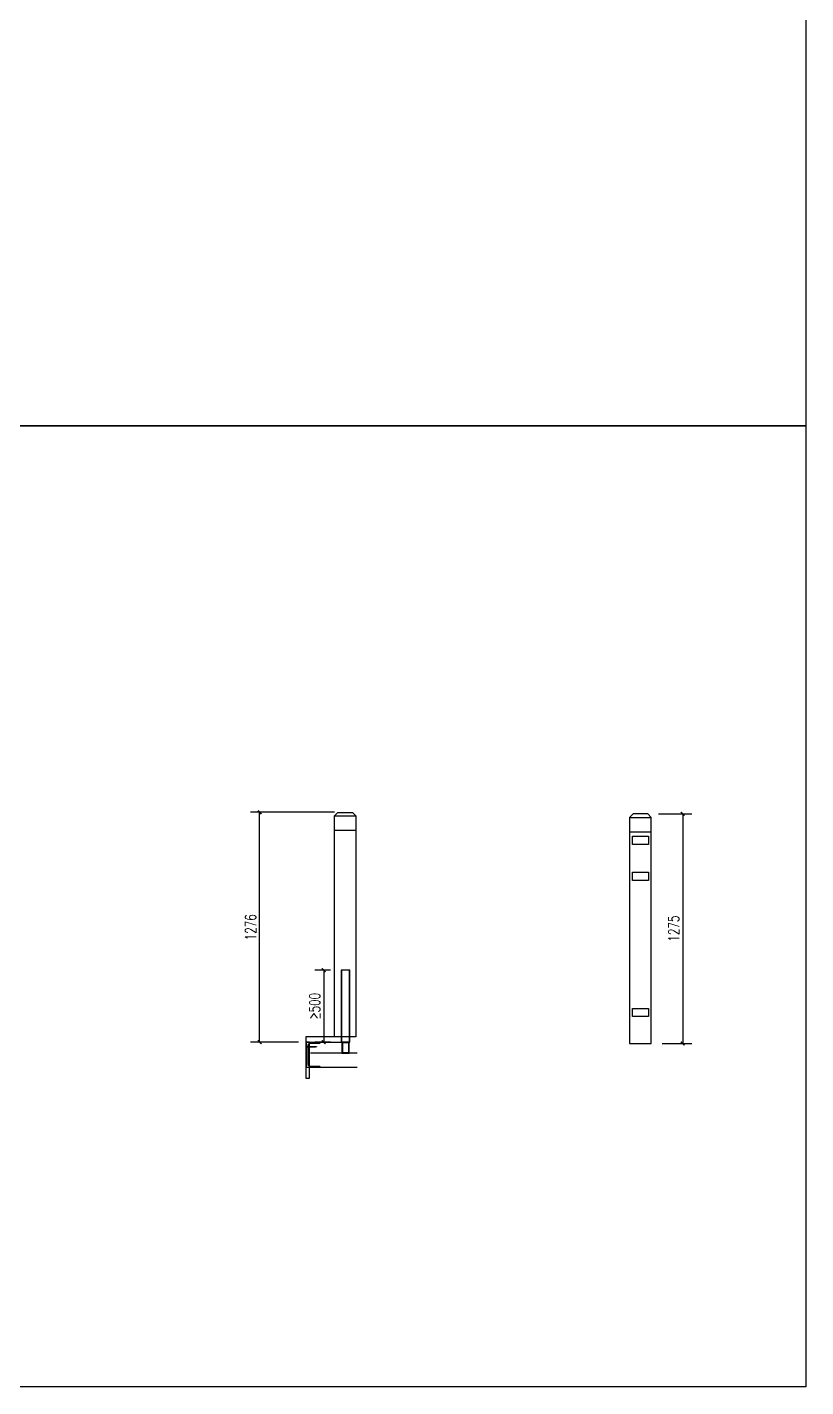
# Model space of a CAD drawing. Extents: x 36536 to 256213, y 18389 to 106449.
# Drawn here: x 251894 to 256213, y 84980 to 92526 of the extents above; entities that cross this region are included whole.
import ezdxf

# ---------------------------------------------------------------- set-up
doc = ezdxf.new("R2010")
doc.units = 0
doc.header["$LTSCALE"] = 1000
doc.header["$MEASUREMENT"] = 0
for name, color, linetype in [('PUB_DIM', 3, 'Continuous'), ('W-STEEL_FRAME钢架', 3, 'Continuous'), ('W-WOOD_FLOOR木地板', 30, 'Continuous'), ('木板', 42, 'Continuous'), ('栏杆', 6, 'Continuous'), ('钢龙骨', 26, 'Continuous'), ('龙骨', 10, 'Continuous')]:
    doc.layers.add(name, color=color, linetype=linetype)
doc.styles.add('_TCH_DIM_T3', font='SIMPLEX.shx', dxfattribs={"width": 0.705882, "bigfont": 'hztxt.shx'})
doc.dimstyles.new('_T&20', dxfattribs={"dimtxt": 59.5, "dimasz": 20, "dimexe": 50, "dimexo": 60, "dimgap": 20, "dimtad": 1, "dimdec": 0, "dimzin": 0, "dimdsep": 46, "dimtxsty": '_TCH_DIM_T3', "dimblk": 'ARCHTICK', "dimcen": 0.09, "dimclrt": 7, "dimazin": 2, "dimtfac": 1, "dimtdec": 0, "dimtix": 1, "dimtmove": 2, "dimatfit": 3, "dimfxl": 1, "dimtolj": 1, "dimtzin": 0, "dimarcsym": 0})

# ---------------------------------------------------------------- blocks, each defined once
blk = doc.blocks.new('_ArchTick')
at = {"color": 0, "linetype": 'ByBlock', "const_width": 0.4}
blk.add_lwpolyline([(-0.5, -0.5), (0.5, 0.5)], dxfattribs=at)
blk = doc.blocks.new('*D665')
at = {"layer": 'Defpoints', "color": 0, "transparency": 16777216}
for p in [(255335.7, 88160.6), (255355.7, 86885.6), (255530.1, 86885.6)]:
    blk.add_point(p, dxfattribs=at)
at = {"layer": 'PUB_DIM', "color": 0, "lineweight": -2, "transparency": 16777216}
for p, q in [((255395.7, 88160.6), (255580.1, 88160.6)), ((255530.1, 88160.6), (255530.1, 86885.6)), ((255415.7, 86885.6), (255580.1, 86885.6))]:
    blk.add_line(p, q, dxfattribs=at)
at = {"layer": 'PUB_DIM', "color": 0, "lineweight": -2, "transparency": 16777216, "xscale": 20, "yscale": 20, "zscale": 20}
for p, rotation in [((255530.1, 88160.6), 90), ((255530.1, 86885.6), 270)]:
    blk.add_blockref('_ArchTick', p, dxfattribs=dict(at, rotation=rotation))
at = {"layer": 'PUB_DIM', "color": 7, "transparency": 16777216, "insert": (255480.3, 87523.1), "char_height": 59.5, "attachment_point": 5, "rotation": 90, "style": '_TCH_DIM_T3'}
blk.add_mtext('\\A1;1275', dxfattribs=at)
blk = doc.blocks.new('*D666')
at = {"layer": 'Defpoints', "color": 0, "transparency": 16777216}
for p in [(253635.6, 87292.6), (253538.6, 86892.6), (253635.6, 86892.6)]:
    blk.add_point(p, dxfattribs=at)
at = {"layer": 'PUB_DIM', "color": 0, "lineweight": -2, "transparency": 16777216}
for p, q in [((253575.6, 87292.6), (253488.6, 87292.6)), ((253538.6, 87292.6), (253538.6, 86892.6)), ((253575.6, 86892.6), (253488.6, 86892.6))]:
    blk.add_line(p, q, dxfattribs=at)
at = {"layer": 'PUB_DIM', "color": 0, "lineweight": -2, "transparency": 16777216, "xscale": 20, "yscale": 20, "zscale": 20}
for p, rotation in [((253538.6, 87292.6), 90), ((253538.6, 86892.6), 270)]:
    blk.add_blockref('_ArchTick', p, dxfattribs=dict(at, rotation=rotation))
at = {"layer": 'PUB_DIM', "color": 7, "transparency": 16777216, "insert": (253488.9, 87092.6), "char_height": 59.5, "attachment_point": 5, "rotation": 90, "style": '_TCH_DIM_T3'}
blk.add_mtext('\\A1;≥500', dxfattribs=at)
blk = doc.blocks.new('*D667')
at = {"layer": 'Defpoints', "color": 0, "transparency": 16777216}
for p in [(253183.3, 88168.5), (253657.6, 88168.5), (253459.6, 86892.6)]:
    blk.add_point(p, dxfattribs=at)
at = {"layer": 'PUB_DIM', "color": 0, "lineweight": -2, "transparency": 16777216}
for p, q in [((253597.6, 88168.5), (253133.3, 88168.5)), ((253183.3, 86892.6), (253183.3, 88168.5)), ((253399.6, 86892.6), (253133.3, 86892.6))]:
    blk.add_line(p, q, dxfattribs=at)
at = {"layer": 'PUB_DIM', "color": 0, "lineweight": -2, "transparency": 16777216, "xscale": 20, "yscale": 20, "zscale": 20}
for p, rotation in [((253183.3, 88168.5), 90), ((253183.3, 86892.6), 270)]:
    blk.add_blockref('_ArchTick', p, dxfattribs=dict(at, rotation=rotation))
at = {"layer": 'PUB_DIM', "color": 7, "transparency": 16777216, "insert": (253133.6, 87530.5), "char_height": 59.5, "attachment_point": 5, "rotation": 90, "style": '_TCH_DIM_T3'}
blk.add_mtext('\\A1;1276', dxfattribs=at)
blk = doc.blocks.new('*U649')
at = {"color": 5}
for p, q in [((2.5, -13.4), (-2.5, -14.2)), ((2.5, -13.4), (-2.5, -14.2)), ((2.5, -15.4), (-2.5, -16.2)), ((2.5, -15.4), (-2.5, -16.2)), ((2.5, -17.4), (-2.5, -18.2)), ((2.5, -17.4), (-2.5, -18.2)), ((2.5, -19.4), (-2.5, -20.2)), ((2.5, -19.4), (-2.5, -20.2)), ((2.5, -19.4), (-2.5, -20.2)), ((2.5, -19.4), (-2.5, -20.2)), ((2.5, -21.4), (-2.5, -22.2)), ((2.5, -21.4), (-2.5, -22.2)), ((2.5, -21.4), (-2.5, -22.2)), ((2.5, -21.4), (-2.5, -22.2)), ((2.5, -23.4), (-2.5, -24.2)), ((2.5, -23.4), (-2.5, -24.2)), ((2.5, -25.4), (-2.5, -26.2)), ((2.5, -25.4), (-2.5, -26.2)), ((2.5, -27.4), (-2.5, -28.2)), ((2.5, -27.4), (-2.5, -28.2)), ((2.5, -29.4), (-2.5, -30.2)), ((2.5, -29.4), (-2.5, -30.2)), ((2.5, -29.4), (-2.5, -30.2)), ((2.5, -29.4), (-2.5, -30.2)), ((2.5, -31.4), (-2.5, -32.2)), ((2.5, -31.4), (-2.5, -32.2)), ((2.5, -31.4), (-2.5, -32.2)), ((2.5, -31.4), (-2.5, -32.2)), ((2.5, -33.4), (-2.5, -34.2)), ((2.5, -33.4), (-2.5, -34.2)), ((2.5, -35.4), (-2.5, -36.2)), ((2.5, -35.4), (-2.5, -36.2)), ((2.5, -37.4), (-2.5, -38.2)), ((2.5, -37.4), (-2.5, -38.2)), ((2.5, -39.4), (-2.5, -40.2)), ((2.5, -39.4), (-2.5, -40.2)), ((2.5, -39.4), (-2.5, -40.2)), ((2.5, -39.4), (-2.5, -40.2)), ((2.5, -41.4), (-2.5, -42.2)), ((2.5, -41.4), (-2.5, -42.2)), ((2.5, -41.4), (-2.5, -42.2)), ((2.5, -41.4), (-2.5, -42.2)), ((2.5, -43.4), (-2.5, -44.2)), ((2.5, -43.4), (-2.5, -44.2)), ((2.5, -46.4), (-2.5, -47.2)), ((2.5, -46.4), (-2.5, -47.2)), ((2.5, -48.4), (-2.5, -49.2)), ((2.5, -48.4), (-2.5, -49.2)), ((2.5, -48.4), (-2.5, -49.2)), ((2.5, -48.4), (-2.5, -49.2)), ((2.5, -50.4), (-2.5, -51.2)), ((2.5, -50.4), (-2.5, -51.2)), ((2.5, -50.4), (-2.5, -51.2)), ((2.5, -50.4), (-2.5, -51.2)), ((2.5, -52.4), (-2.5, -53.2)), ((2.5, -52.4), (-2.5, -53.2)), ((2.5, -52.4), (-2.5, -53.2)), ((-1.9, -52.5), (-1.9, -1)), ((-1.9, -1), (1.8, -1)), ((0, -60), (-1.9, -52.5)), ((2, -54.5), (-1.9, -55.1)), ((1.5, -56.6), (-1.4, -57)), ((1, -58.6), (-0.9, -59)), ((1.8, -52.5), (0, -60)), ((1.8, -1), (1.8, -52.5))]:
    blk.add_line(p, q, dxfattribs=at)
blk.add_lwpolyline([(-3.2, 0), (-2.2, -1), (2.2, -1), (3.2, 0)], close=True, dxfattribs=at)
blk = doc.blocks.new('A$C0837b8cf')
at = {"layer": 'W-STEEL_FRAME钢架'}
blk.add_lwpolyline([(-17.1, 0), (-17.1, 140), (58, 140), (58, 137.5, -0.414214), (53.8, 133.2), (-3, 130.3, 0.324101), (-8.3, 121.7), (-8.3, 18.3, 0.290228), (-2.1, 9.7), (53.8, 6.8, -0.414214), (58, 2.5), (58, 0)], format="xyb", close=True, dxfattribs=at)

msp = doc.modelspace()

# ---------------------------------------------------------------- linework, layer by layer
for points in [[(244784.33, 103703.395), (256212.799, 103703.395), (256212.799, 90314.081), (244784.33, 90314.081)], [(244784.33, 90314.081), (256212.799, 90314.081), (256212.799, 84980.348), (244784.33, 84980.348)]]:
    msp.add_lwpolyline(points, close=True)
at = {"layer": 'PUB_DIM'}
for points in [[(253635.631, 86892.604), (253683.631, 86892.604), (253683.631, 87292.604), (253635.631, 87292.604)], [(253637.631, 86894.604), (253681.631, 86894.604), (253681.631, 87292.604), (253637.631, 87292.604)]]:
    msp.add_lwpolyline(points, close=True, dxfattribs=at)
at = {"layer": 'W-WOOD_FLOOR木地板', "color": 3}
for p, q in [((253725.051, 86832.604), (253464.931, 86832.604)), ((253725.051, 86752.603), (253464.931, 86752.603))]:
    msp.add_line(p, q, dxfattribs=at)
at = {"layer": '木板'}
msp.add_lwpolyline([(253637.632, 86922.598), (253439.631, 86922.605), (253439.631, 86892.605), (253637.632, 86892.598)], dxfattribs=at)
at = {"layer": '栏杆'}
for p, q in [((253717.631, 88147.604), (253597.631, 88147.604)), ((255235.686, 88140.626), (255355.686, 88140.626)), ((253717.631, 88067.604), (253597.631, 88067.604)), ((255235.686, 88060.626), (255355.686, 88060.626))]:
    msp.add_line(p, q, dxfattribs=at)
for points in [[(253717.632, 86922.603), (253597.632, 86922.603), (253597.631, 88148.484), (253597.631, 88148.484), (253617.631, 88168.484), (253697.631, 88168.484), (253717.631, 88148.484), (253717.631, 88148.484)], [(255235.686, 86885.626), (255355.686, 86885.626), (255355.686, 88140.626), (255355.686, 88140.626), (255335.686, 88160.626), (255255.686, 88160.626), (255235.686, 88140.626), (255235.686, 88140.626)], [(255250.686, 88035.626), (255340.686, 88035.626), (255340.686, 87990.626), (255250.686, 87990.626)], [(255250.686, 87835.626), (255340.686, 87835.626), (255340.686, 87790.626), (255250.686, 87790.626)], [(255250.686, 87080.626), (255340.686, 87080.626), (255340.686, 87035.626), (255250.686, 87035.626)]]:
    msp.add_lwpolyline(points, close=True, dxfattribs=at)
at = {"layer": '钢龙骨', "color": 1}
for points in [[(253639.631, 86832.604), (253679.631, 86832.604), (253679.631, 86892.604), (253639.631, 86892.604)], [(253642.131, 86835.104), (253677.131, 86835.104), (253677.131, 86890.104), (253642.131, 86890.104)]]:
    msp.add_lwpolyline(points, close=True, dxfattribs=at)
at = {"layer": '龙骨'}
msp.add_lwpolyline([(253459.631, 86892.603), (253439.631, 86892.603), (253439.631, 86692.603), (253459.631, 86692.603)], close=True, dxfattribs=at)

# ---------------------------------------------------------------- block references
at = {"rotation": 90.00000000000001}
msp.add_blockref('*U649', (253439.434, 86867.603), dxfattribs=at)
at = {"layer": 'W-WOOD_FLOOR木地板'}
msp.add_blockref('A$C0837b8cf', (253459.631, 86752.603), dxfattribs=at)

# ---------------------------------------------------------------- dimensions: what is measured, and where the dimension line sits
at = {"layer": 'PUB_DIM'}
dim = msp.add_linear_dim(base=(253183.329, 88168.484), p1=(253459.632, 86892.604), p2=(253657.631, 88168.484), angle=90, dimstyle='_T&20', dxfattribs=at)
dim.commit()
dim.dimension.update_dxf_attribs({"geometry": '*D667', "text_midpoint": (253133.579, 87530.544)})
dim = msp.add_linear_dim(base=(255530.087, 86885.626), p1=(255335.686, 88160.626), p2=(255355.686, 86885.626), angle=90, dimstyle='_T&20', override={"dimfxl": 2.5}, dxfattribs=at)
dim.commit()
dim.dimension.update_dxf_attribs({"geometry": '*D665', "text_midpoint": (255480.337, 87523.126)})
dim = msp.add_linear_dim(base=(253538.631, 86892.604), p1=(253635.631, 87292.604), p2=(253635.631, 86892.604), angle=90, text='≥500', dimstyle='_T&20', dxfattribs=at)
dim.commit()
dim.dimension.update_dxf_attribs({"geometry": '*D666', "text_midpoint": (253488.881, 87092.604)})

doc.saveas('drawing.dxf')
